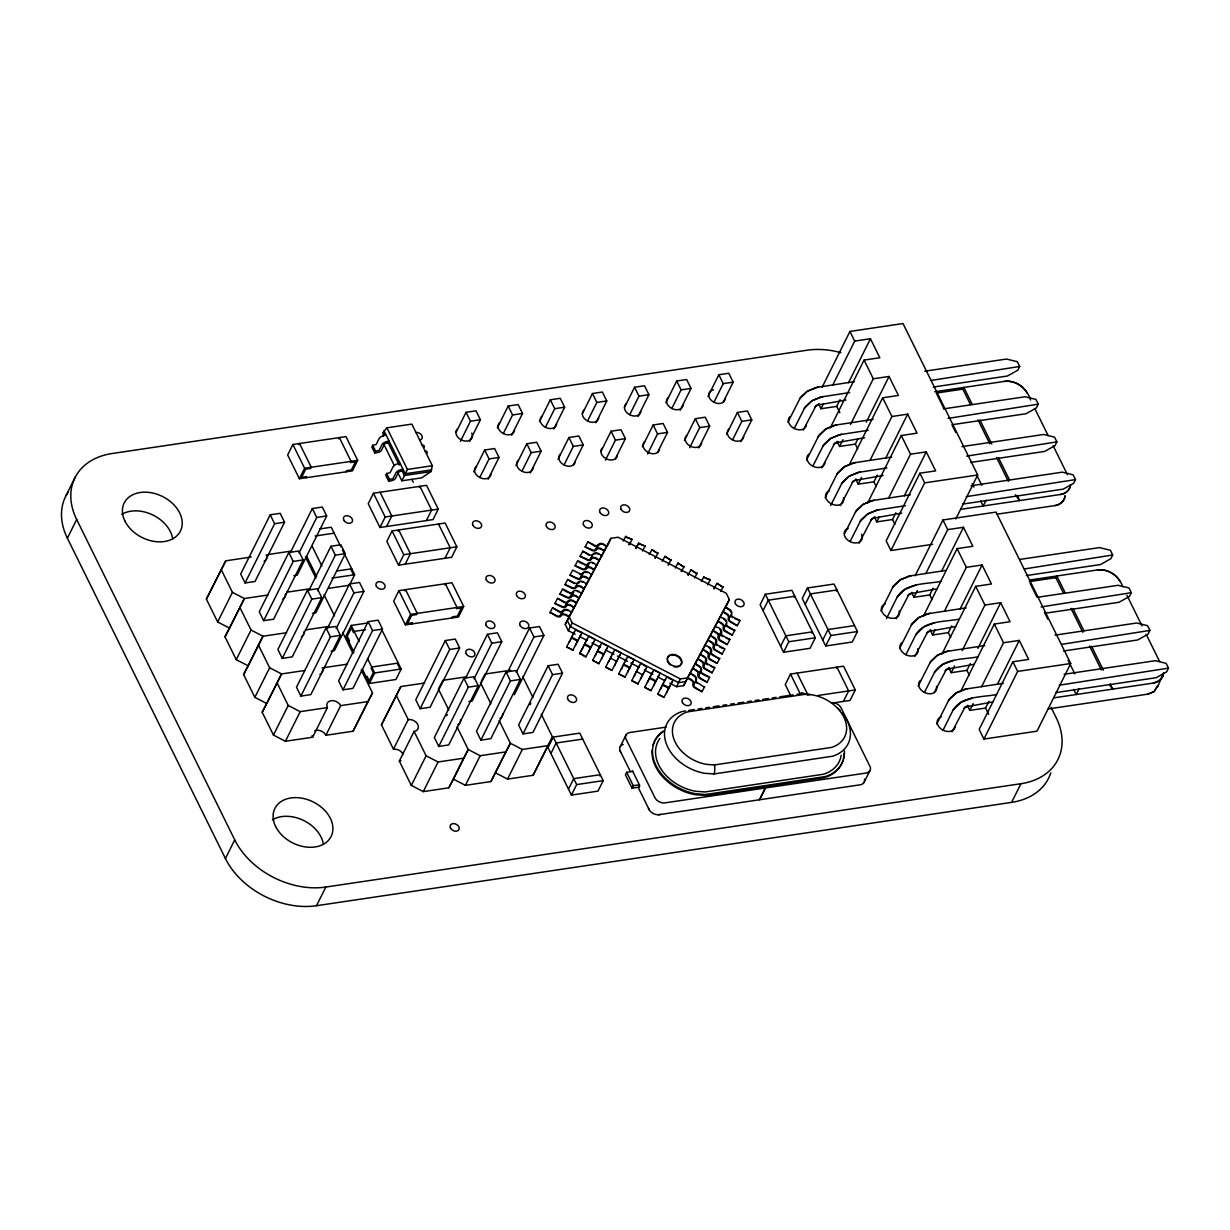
<?xml version="1.0" encoding="UTF-8"?>
<svg xmlns="http://www.w3.org/2000/svg" width="1230" height="1230" viewBox="0 0 1230 1230"><rect width="100%" height="100%" fill="white"/><g stroke="black" fill="none" stroke-linecap="round" stroke-linejoin="round"><path stroke-width="1.5" d="M844.41 750.915A43.757 31.903 26.5 0 1 825.084 776.607L706.02 794.426L705.743 795.441L695.411 794.703A43.757 31.903 26.5 0 1 652.115 750.192M397.69 472.366L401.856 480.807L421.752 477.84L430.9 471.567L432.36 465.724L411.835 424.104L386.881 427.809L383.114 432.468L383.253 436.204M1070.561 484.589C1070.3 489.986 1065.411 493.907 1060.306 494.522L960.692 509.328M1147.805 694.151L1154.078 691.629L1157.768 685.633L1154.14 691.583L1147.805 694.151L1048.221 708.941M1157.492 687.016L1163.565 673.133M1070.546 484.682C1070.3 489.894 1065.411 493.922 1060.306 494.522M1053.71 697.871L1153.325 683.065C1158.399 682.45 1163.257 678.576 1163.565 673.21M629.452 544.137L629.914 543.199L629.191 544.506M681.374 571.427L681.989 570.167L681.435 571.335M688.277 574.61L690.937 569.844L696.903 573.672L690.937 569.844M424.058 447.32L424.196 446.997A4.766 2.352 -26.3 0 0 421.875 445.014L421.429 445.076M426.995 453.255L427.118 452.948A4.766 2.352 -26.3 0 0 424.796 450.964M707.788 584.158L707.588 584.496M714.169 588.401L714.784 587.14L714.046 588.709M401.856 480.807L407.422 469.445L386.881 427.809M668.428 564.585L668.613 564.047M688.2 574.825L688.754 573.672L688.093 575.163M66.143 495.413L75.445 476.763M1050.82 772.794A72.539 52.89 26.5 0 1 1011.614 802.375L316.525 905.711A72.539 52.89 26.5 0 1 225.428 858.54L67.373 538.171L76.675 519.506A72.539 52.89 26.5 0 1 111.961 453.547L807.049 350.212A72.539 52.89 26.5 0 1 840.889 352.672M305.163 670.427L281.593 673.932L266.818 703.56L254.856 697.379L243.586 674.517L248.214 665.861L236.252 659.664L224.982 636.802L229.61 628.146L217.649 621.965L206.379 599.102L225.782 560.818L251.166 557.036M225.782 560.818L206.379 599.102M292.894 444.491L287.666 454.992L299.382 478.747L352.457 470.859L357.684 460.358L345.968 436.604L292.894 444.491L304.61 468.246L299.382 478.747M298.952 444.676L299.536 443.507L311.252 467.262L310.667 468.43L305.701 469.168L301.627 477.332L306.593 476.594L306.024 477.763M270.216 514.801L240.68 574.056L245.078 582.959L255.025 581.483L284.561 522.227L280.179 513.325L270.216 514.801L274.613 523.703L245.078 582.959M217.649 621.965L232.424 592.337L221.139 569.475M224.982 636.802L244.386 598.518L267.956 595.013M229.61 628.146L244.386 598.518L232.424 592.337M338.757 438.756L339.342 437.588L351.057 461.342L350.473 462.511L355.455 461.773L351.38 469.937L346.399 470.675L345.815 471.843M288.819 552.501L259.284 611.756L263.666 620.673L273.629 619.197L303.164 559.927L298.767 551.025L288.819 552.501L293.217 561.418L263.666 620.673M236.252 659.664L251.028 630.037L239.742 607.174M290.403 552.547L312.343 508.528L322.291 507.052L326.688 515.97L297.153 575.225L293.832 575.717M299.013 552.993L316.74 517.446L312.343 508.528M243.586 674.517L262.989 636.233L286.559 632.727M248.214 665.861L262.989 636.233L251.028 630.037M386.189 435.174L383.975 435.512A4.766 2.352 -26.3 0 0 379.148 438.557L376.103 444.568L372.705 445.275L371.829 447.028L374.766 452.963L377.671 452.532A3.336 1.645 -26.3 0 0 381.577 450.057L384.344 444.522A1.907 0.938 -26.3 0 1 386.589 443.108L388.25 442.862L389.111 441.109L386.912 441.462A4.766 2.352 -26.3 0 0 382.084 444.507L379.04 450.503L375.627 451.21L374.766 452.963M307.423 590.216L277.888 649.471L282.27 658.373L292.233 656.897L321.768 597.642L317.371 588.74L307.423 590.216L311.82 599.118L282.27 658.373M254.856 697.379L269.631 667.752L258.346 644.889M309.007 590.262L330.947 546.243L340.894 544.767L345.292 553.669L315.756 612.924L312.435 613.416M317.617 590.707L335.344 555.145L330.947 546.243M361.205 670.073L372.49 692.936L367.862 701.592L340.664 705.636A7.611 5.55 26.5 0 0 331.101 700.685A7.611 5.55 26.5 0 0 327.395 707.604L312.62 737.231L285.421 741.275L273.46 735.079L262.19 712.216L281.593 673.932L269.631 667.752M373.459 493.23L368.231 503.731L379.947 527.486L433.022 519.598L438.249 509.097L426.533 485.343L373.459 493.23L385.175 516.984L379.947 527.486M400.104 463.372L397.89 463.725A4.766 2.352 -26.3 0 0 393.062 466.77L390.033 472.766L386.62 473.473L385.743 475.226L388.68 481.161L391.586 480.73A3.336 1.645 -26.3 0 0 395.507 478.27L398.259 472.72A1.907 0.938 -26.3 0 1 400.503 471.305L402.164 471.059L403.04 469.307L400.826 469.66A4.766 2.352 -26.3 0 0 395.999 472.704L392.924 478.747L389.556 479.423L388.68 481.161M326.027 627.915L296.492 687.186L300.873 696.088L310.836 694.612L340.372 635.357L335.975 626.439L326.027 627.915L330.424 636.832L300.873 696.088M273.46 735.079L288.235 705.451L276.95 682.588M327.611 627.976L349.551 583.958L359.498 582.466L363.896 591.384L334.36 650.639L331.039 651.131M342.524 550.133L354.655 574.748L349.428 585.234L328.579 588.34M386.574 526.502L391.817 516L380.101 492.246M336.221 628.407L353.948 592.86L349.551 583.958M225.428 858.54L234.73 839.875L76.675 519.506M285.421 741.275L300.182 711.647L327.395 707.604M392.062 530.945L386.835 541.431L398.551 565.185L451.625 557.298L456.853 546.797L445.137 523.042L392.062 530.945L403.778 554.684L398.551 565.185M419.322 487.495L419.907 486.327L431.622 510.081L426.38 520.582M368.262 622.918L351.196 625.455L345.968 635.956L353.917 652.069M398.12 531.114L398.704 529.946L410.42 553.7L405.177 564.201M348.889 641.891L349.474 640.722L347.275 636.264L351.35 628.1L353.548 632.558L354.132 631.39L365.495 629.699M456.038 432.407L466.062 412.311L476.01 410.82L480.407 419.738L469.537 441.524M368.154 621.657L338.619 680.913L343.001 689.83L352.964 688.339L382.499 629.084L378.102 620.181L368.154 621.657L372.552 630.56L343.001 689.83M460.435 441.324L470.46 421.214L466.062 412.311M314.711 730.758A7.611 5.55 26.5 0 1 325.889 735.263L340.664 705.636M398.904 590.631L393.677 601.132L405.393 624.886L458.467 616.999L463.695 606.498L451.979 582.743L398.904 590.631L410.62 614.385L405.393 624.886M404.962 590.815L405.546 589.647L417.262 613.401L416.678 614.57L411.696 615.308L407.637 623.472L412.604 622.734L412.019 623.902M366.463 677.515L367.047 676.346L369.246 680.805L373.32 672.641L371.122 668.182L371.706 667.014L398.243 663.078L397.659 664.246L399.858 668.69M473.796 471.797L484.666 450.011L494.614 448.535L499.011 457.437L488.141 479.223M381.5 629.145L401.165 669.012L395.937 679.514L369.4 683.45L374.627 672.964L367.524 658.542M497.32 427.825L508.19 406.038L518.138 404.562L522.535 413.465L511.665 435.251M325.889 735.263L353.087 731.22L367.862 701.592M372.49 692.936L353.087 731.22M479.869 477.348L489.063 458.928L484.666 450.011M503.393 433.391L512.587 414.956L508.19 406.038M444.983 558.282L450.226 547.78L438.51 524.042M444.768 584.896L445.352 583.727L457.068 607.482L456.484 608.65L461.465 607.912L457.391 616.076L452.409 616.814L451.825 617.983M403.025 754.144A7.611 5.55 26.5 0 0 393.462 749.193L381.454 724.839L400.857 686.555L424.565 683.034M400.857 686.555L381.454 724.839M515.923 465.54L526.794 443.753L536.741 442.277L541.139 451.179L530.268 472.966M539.447 421.567L550.317 399.781L560.265 398.305L564.662 407.207L553.792 428.993M521.997 471.09L531.191 452.655L526.794 443.753M545.52 427.118L554.715 408.683L550.317 399.781M445.306 640.553L415.755 699.809L420.153 708.711L430.1 707.235L459.651 647.979L455.254 639.062L445.306 640.553L449.688 649.455L420.153 708.711M393.462 749.193L408.237 719.565L396.229 695.211M316.525 905.711L325.827 887.045L1020.915 783.71A72.539 52.89 26.5 0 0 1056.201 717.751L1051.097 707.419M457.022 726.807L468.23 749.531L453.455 779.159L448.827 787.815L423.289 791.613L411.327 785.417L399.32 761.062L414.095 731.435A7.611 5.55 26.5 0 0 417.8 724.516A7.611 5.55 26.5 0 0 408.237 719.565M558.051 459.267L568.921 437.496L578.869 436.004L583.266 444.922L573.241 465.032M582.42 413.634L592.445 393.523L602.393 392.032L606.79 400.949L595.92 422.736M564.124 464.832L573.303 446.398L568.921 437.496M587.648 420.86L596.827 402.425L592.445 393.523M463.91 678.253L434.359 737.508L438.756 746.426L448.704 744.934L478.255 685.679L473.858 676.777L463.91 678.253L468.292 687.17L438.756 746.426M411.327 785.417L426.103 755.789L414.095 731.435M465.478 678.299L487.418 634.28L497.381 632.804L501.779 641.706L472.228 700.962L468.907 701.469M474.088 678.745L491.816 643.198L487.418 634.28M423.289 791.613L438.065 761.985L463.602 758.187L468.23 749.531L480.192 755.712L505.73 751.914L510.358 743.258L499.149 720.534M601.024 451.333L611.049 431.223L620.996 429.747L625.394 438.649L615.369 458.759M624.548 407.361L634.572 387.25L644.52 385.774L648.917 394.676L638.047 416.463M605.406 460.235L615.43 440.14L611.049 431.223M629.775 414.602L638.954 396.168L634.572 387.25M506.022 671.995L476.487 731.25L480.884 740.153L490.832 738.677L520.382 679.421L515.985 670.519L506.022 671.995L510.419 680.897L480.884 740.153M448.827 787.815L463.602 758.187M507.606 672.041L529.546 628.023L539.509 626.547L543.891 635.449L514.355 694.704M516.216 672.487L533.943 636.925L529.546 628.023M569.075 616.968L565.692 615.215A3.813 2.614 28.1 0 0 561.141 615.799A3.813 2.614 28.1 0 1 556.606 616.368L550.133 612.294L556.898 615.799A2.86 1.953 28.1 0 0 560.296 615.354A4.766 3.26 28.1 0 1 565.985 614.631L569.367 616.384L565.231 624.394L568.337 630.683L575.102 634.188M571.489 612.432L568.398 610.095A4.766 3.26 28.1 0 0 562.725 610.833A2.86 1.953 28.1 0 1 559.312 611.264L552.547 607.758L559.02 611.848M554.884 603.453L561.941 606.359A2.86 1.953 28.1 0 0 565.339 605.929A4.766 3.26 28.1 0 1 571.028 605.206L574.118 607.543L570.735 605.79A3.813 2.614 28.1 0 0 566.184 606.375A3.813 2.614 28.1 0 1 561.649 606.943L554.884 603.453L557.59 598.334L564.355 601.839A2.86 1.953 28.1 0 0 567.768 601.409A4.766 3.26 28.1 0 1 573.441 600.671L576.532 603.008L573.149 601.255M557.59 598.334L564.063 602.423A3.813 2.614 28.1 0 0 567.584 602.777M559.927 594.029L566.984 596.934A2.86 1.953 28.1 0 0 570.382 596.504A4.766 3.26 28.1 0 1 576.071 595.781L579.161 598.118L575.778 596.365A3.813 2.614 28.1 0 0 571.227 596.95A3.813 2.614 28.1 0 1 566.692 597.519L559.927 594.029L562.633 588.909L569.398 592.414A2.86 1.953 28.1 0 0 572.811 591.968A4.766 3.26 28.1 0 1 578.484 591.246L581.575 593.583M564.97 584.604L572.027 587.51A2.86 1.953 28.1 0 0 575.425 587.079A4.766 3.26 28.1 0 1 581.114 586.356L584.204 588.678L580.821 586.941A3.813 2.614 28.1 0 0 576.27 587.51A3.813 2.614 28.1 0 1 571.735 588.094L564.97 584.604L567.676 579.484L574.441 582.989A2.86 1.953 28.1 0 0 577.854 582.543A4.766 3.26 28.1 0 1 583.527 581.821L586.618 584.158M567.676 579.484L574.149 583.574M453.455 779.159L465.417 785.34L480.192 755.712M570.013 575.179L577.055 578.085A2.86 1.953 28.1 0 0 580.468 577.654A4.766 3.26 28.1 0 1 586.157 576.932L589.247 579.253L585.864 577.516A3.813 2.614 28.1 0 0 581.313 578.085A3.813 2.614 28.1 0 1 576.778 578.669L570.013 575.179L572.719 570.059L579.484 573.564A2.86 1.953 28.1 0 0 582.897 573.119A4.766 3.26 28.1 0 1 588.57 572.396L591.661 574.733M575.056 565.754L582.098 568.66A2.86 1.953 28.1 0 0 585.511 568.229A4.766 3.26 28.1 0 1 591.2 567.507L594.29 569.828L590.907 568.091A3.813 2.614 28.1 0 0 586.356 568.66A3.813 2.614 28.1 0 1 581.821 569.244L575.056 565.754L577.762 560.634L584.527 564.14A2.86 1.953 28.1 0 0 587.94 563.694A4.766 3.26 28.1 0 1 593.613 562.971L596.704 565.308M580.099 556.314L587.14 559.235A2.86 1.953 28.1 0 0 590.554 558.804A4.766 3.26 28.1 0 1 596.243 558.082L599.333 560.403L595.95 558.651A3.813 2.614 28.1 0 0 591.399 559.235A3.813 2.614 28.1 0 1 586.848 559.819L580.099 556.314L582.805 551.209L589.57 554.715A2.86 1.953 28.1 0 0 592.983 554.269A4.766 3.26 28.1 0 1 598.656 553.546L601.747 555.883M582.805 551.209L589.278 555.299M585.142 546.889L592.184 549.81A2.86 1.953 28.1 0 0 595.597 549.38A4.766 3.26 28.1 0 1 601.285 548.657L604.376 550.979L600.993 549.226A3.813 2.614 28.1 0 0 596.442 549.81A3.813 2.614 28.1 0 1 591.891 550.394L585.142 546.889L587.848 541.784L594.613 545.29A2.86 1.953 28.1 0 0 598.026 544.844A4.766 3.26 28.1 0 1 603.699 544.121L606.79 546.458L603.407 544.706M587.848 541.784L594.321 545.874A3.813 2.614 28.1 0 0 598.457 545.828M642.306 446.751L653.176 424.965L663.124 423.489L667.521 432.391L657.496 452.502M665.83 402.779L676.7 380.993L686.648 379.517L691.045 388.419L680.175 410.205M647.534 453.978L657.558 433.867L653.176 424.965M671.903 408.329L681.082 389.895L676.7 380.993M607.143 546.043L611.018 538.279L618.044 537.233L726.254 593.26L729.359 599.548L725.485 607.328M548.149 665.738L518.614 724.993L523.011 733.895L532.959 732.419L562.494 673.164L558.113 664.246L548.149 665.738L552.547 674.64L523.011 733.895M465.417 785.34L490.954 781.542L505.73 751.914M490.954 781.542L510.358 743.258L522.32 749.454L547.857 745.657L552.485 737.001L541.277 714.276M568.337 630.683L572.211 622.918L569.106 616.614L611.018 538.279M566.615 646.903L572.873 650.132L566.615 646.903L569.521 641.414M575.486 629.991L574.179 632.435M625.547 536.726L632.097 539.386L627.115 537.541M495.582 772.886L507.544 779.082L522.32 749.454M684.434 440.478L695.304 418.707L705.251 417.216L709.649 426.134L698.778 447.92M589.401 650.24L585.88 656.882L579.638 653.637L582.543 648.164M707.957 396.521L718.827 374.735L728.775 373.243L733.172 382.161L723.132 402.272M638.57 543.476L645.12 546.12L638.57 543.476L635.956 548.365M689.661 447.72L699.686 427.61L695.304 418.707M585.88 656.882L579.914 653.053M714.03 402.072L723.209 383.637L718.827 374.735M507.544 779.082L533.082 775.284L547.857 745.657M552.485 737.001L533.082 775.284M553.223 737.077L547.98 747.579L571.427 795.087L597.965 791.136L603.192 780.635L579.76 733.126L553.223 737.077L576.655 784.586L571.427 795.087M592.645 660.372L598.902 663.616L592.645 660.372L595.566 654.898M657.835 553.454L651.885 549.626L656.282 552.639M550.917 753.513L556.145 743.012L582.682 739.076M605.667 667.121L611.925 670.365L605.667 667.121L608.573 661.632M664.892 556.375L670.857 560.188L664.892 556.375L662.278 561.264M726.561 434.221L737.416 412.434L747.379 410.958L751.776 419.861L740.906 441.647M732.634 439.771L741.813 421.352L737.416 412.434M618.69 673.856L624.932 677.1L618.69 673.856L621.596 668.382M683.88 566.938L677.915 563.109L682.312 566.123M568.491 789.137L573.734 778.636L600.271 774.7L599.687 775.869M631.697 680.605L637.955 683.834L631.697 680.605L634.619 675.116M646.826 666.937L645.519 669.381M644.72 687.339L650.977 690.584L644.72 687.339L647.626 681.866M703.652 577.178L710.202 579.822L705.221 577.977M620.258 746.548L626.132 734.771M787.923 422.259L800.515 397.305L806.619 391.663L815.659 387.573L854.496 381.638M657.743 694.089L664 697.318L657.743 694.089L660.648 688.6M716.967 583.327L722.933 587.156L716.967 583.327L714.123 588.647M794.273 428.424L805.204 406.807L811.308 401.165L820.348 397.075L849.684 392.555M632.758 771.425L626.685 772.332L625.455 774.808L632.035 788.169L639.508 787.062M672.871 680.421L671.565 682.865M822.117 387.25L849.945 331.439L903.005 323.552L977.712 474.98L955.787 518.952M803.221 430.193L816.243 405.3L845.963 400.027M669.766 683.204L676.531 686.709L680.405 678.945L687.447 677.899L729.359 599.548M840.09 399.627L836.723 406.392L820.964 408.744L823.5 403.671M832.772 385.067L854.696 341.094L849.945 331.439M632.035 788.169L633.281 785.693L626.685 772.332M676.531 686.709L683.573 685.663L687.708 677.668L691.076 679.421A4.766 3.26 28.1 0 1 693.858 684.526A2.86 1.953 28.1 0 0 695.519 687.585L701.992 691.675L695.227 688.17A3.813 2.614 28.1 0 1 693.013 684.08A3.813 2.614 28.1 0 0 690.799 680.005L687.416 678.253M704.959 645.443L708.634 646.611A4.766 3.26 28.1 0 1 711.401 651.716A2.86 1.953 28.1 0 0 713.077 654.775L719.535 658.865L712.785 655.359M715.045 626.593L718.72 627.761A4.766 3.26 28.1 0 1 721.487 632.866A2.86 1.953 28.1 0 0 723.148 635.925L729.913 639.431L726.238 638.262M720.088 617.168L723.763 618.336A4.766 3.26 28.1 0 1 726.53 623.441A2.86 1.953 28.1 0 0 728.191 626.501L734.664 630.59L727.914 627.085M806.526 459.974L819.119 435.02L825.222 429.362L834.263 425.288L873.1 419.353M848.531 382.714L870.456 338.742L854.696 341.094M830.342 427.748L864.075 360.082L879.834 357.746L870.456 338.742M812.876 466.139L823.808 444.522L829.912 438.864L838.952 434.79L868.288 430.269M704.421 687.14L697.948 683.065A2.86 1.953 28.1 0 1 696.272 679.99A4.766 3.26 28.1 0 0 693.505 674.886L690.122 673.133L693.213 675.47A3.813 2.614 28.1 0 1 695.273 677.392M707.035 682.25L700.562 678.161A2.86 1.953 28.1 0 1 698.901 675.101A4.766 3.26 28.1 0 0 696.119 669.996L692.751 668.244L695.842 670.581A3.813 2.614 28.1 0 1 698.056 674.655A3.813 2.614 28.1 0 0 700.27 678.745L707.035 682.25L709.741 677.13L702.991 673.64A2.86 1.953 28.1 0 1 701.315 670.565A4.766 3.26 28.1 0 0 698.548 665.461L695.165 663.708L698.256 666.045M712.078 672.825L705.605 668.736A2.86 1.953 28.1 0 1 703.944 665.676A4.766 3.26 28.1 0 0 701.162 660.572L697.794 658.819L700.885 661.156A3.813 2.614 28.1 0 1 703.099 665.23A3.813 2.614 28.1 0 0 705.313 669.32L712.078 672.825L714.784 667.706L708.034 664.2A2.86 1.953 28.1 0 1 706.358 661.14A4.766 3.26 28.1 0 0 703.591 656.036L700.208 654.283L703.299 656.62A3.813 2.614 28.1 0 1 704.129 657.158M714.784 667.706L711.125 666.537M717.121 663.401L710.648 659.311A2.86 1.953 28.1 0 1 708.987 656.251A4.766 3.26 28.1 0 0 706.205 651.147L702.822 649.394L705.912 651.731A3.813 2.614 28.1 0 1 708.142 655.805A3.813 2.614 28.1 0 0 710.356 659.895L717.121 663.401L719.827 658.281M722.164 653.976L715.691 649.886A2.86 1.953 28.1 0 1 714.03 646.826A4.766 3.26 28.1 0 0 711.248 641.722L707.865 639.969L710.955 642.306A3.813 2.614 28.1 0 1 713.185 646.38A3.813 2.614 28.1 0 0 715.399 650.47L722.164 653.976L724.87 648.856L718.105 645.35A2.86 1.953 28.1 0 1 716.444 642.291A4.766 3.26 28.1 0 0 713.677 637.186L710.294 635.433L713.385 637.77M727.207 644.551L720.734 640.461A2.86 1.953 28.1 0 1 719.073 637.401A4.766 3.26 28.1 0 0 716.291 632.297L712.908 630.544L715.998 632.881A3.813 2.614 28.1 0 1 718.228 636.956A3.813 2.614 28.1 0 0 720.442 641.045L727.207 644.551L729.913 639.431M732.25 635.126L725.777 631.036A2.86 1.953 28.1 0 1 724.116 627.976A4.766 3.26 28.1 0 0 721.334 622.872L717.951 621.119L721.041 623.456A3.813 2.614 28.1 0 1 723.271 627.531A3.813 2.614 28.1 0 0 725.485 631.62L732.25 635.126L734.956 630.006M737.293 625.701L730.82 621.611A2.86 1.953 28.1 0 1 729.159 618.552A4.766 3.26 28.1 0 0 726.377 613.447L722.994 611.694L726.084 614.031A3.813 2.614 28.1 0 1 728.314 618.106A3.813 2.614 28.1 0 0 730.528 622.196L737.293 625.701L739.999 620.581L733.234 617.076A2.86 1.953 28.1 0 1 731.573 614.016A4.766 3.26 28.1 0 0 728.806 608.912L725.423 607.159L728.514 609.496A3.813 2.614 28.1 0 1 730.866 612.171M739.999 620.581L734.633 618.536M821.825 467.892L834.847 443.015L864.567 437.726M765.352 594.244L760.125 604.73L783.556 652.238L810.093 648.302L815.321 637.801L791.889 590.292L765.352 594.244L788.784 641.737L783.556 652.238M857.864 439.033L855.327 444.107L839.567 446.444L842.95 439.679M850.53 424.458L873.3 378.794L864.075 360.082M763.046 610.68L768.289 600.179L794.826 596.227L794.242 597.396M825.13 497.689L837.722 472.735L843.826 467.077L852.867 463.003L891.704 457.053M866.289 422.121L889.059 376.457L873.3 378.794M849.792 463.756L882.679 397.797L898.438 395.46L889.059 376.457M830.65 505.515L842.412 482.237L848.516 476.579L857.556 472.505L886.892 467.969M840.428 505.607L853.451 480.715L883.171 475.441M877.298 475.057L873.93 481.822L858.171 484.159L861.554 477.394M869.979 460.481L891.904 416.509L882.679 397.797M807.48 587.971L802.252 598.472L825.684 645.981L852.221 642.029L857.448 631.543L834.017 584.035L807.48 587.971L830.911 635.48L825.684 645.981M780.62 646.304L785.862 635.802L812.4 631.866L811.815 633.02M805.173 604.407L810.416 593.905L836.954 589.97L836.369 591.138M844.564 533.712L856.326 510.435L862.43 504.777L871.47 500.702L910.308 494.768M885.738 458.144L907.663 414.156L891.904 416.509M867.55 503.162L901.283 435.512L917.042 433.16L907.663 414.156M850.084 541.554L861.015 519.936L867.119 514.278L876.16 510.204L905.495 505.684M833.94 702.837L850.053 700.439L855.296 689.938L843.58 666.183L790.506 674.071L785.263 684.572L790.29 694.75M859.032 543.306L872.055 518.43L901.774 513.141M895.901 512.756L892.534 519.521L876.775 521.874L879.312 516.8M888.583 498.181L910.508 454.208L901.283 435.512M822.747 640.046L827.99 629.545L854.527 625.593M904.342 495.844L926.267 451.871L910.508 454.208M926.267 451.871L935.646 470.875L919.886 473.212L886.154 540.862L890.92 550.517L932.617 544.321M765.368 787.969L759.51 799.777L765.383 788.015L764.676 786.585M890.92 550.517L924.637 482.867L919.886 473.212M836.354 668.336L836.938 667.167L848.654 690.922L843.426 701.423M880.941 610.803L893.534 585.849L899.637 580.191L908.678 576.117L945.609 570.459M886.461 618.644L897.285 596.919C906.233 582.374 926.513 584.312 940.796 581.375M915.12 575.794L942.949 519.982L996.023 512.095L1070.73 663.508L1036.998 731.173L983.923 739.061L979.172 729.405L1012.905 661.755L1028.649 659.418L1019.286 640.415L1003.526 642.752L981.602 686.724M924.791 371.199L1006.478 359.052L1017.333 361.712L1019.67 366.463L1017.81 370.199L1007.447 376.011L933.355 387.035M896.24 618.736L909.262 593.844L937.076 588.847M933.109 588.171L929.742 594.936L913.982 597.288L917.365 590.523M925.79 573.611L947.715 529.623L942.949 519.982M899.545 648.518L912.137 623.564L918.241 617.906L927.282 613.832L966.119 607.897M941.55 571.258L963.474 527.286L947.715 529.623M923.361 616.292L957.094 548.626L972.853 546.289L963.474 527.286M905.895 654.668L915.889 634.634C924.837 620.074 945.117 622.026 959.4 619.09M943.395 408.898L1025.082 396.752L1035.937 399.412L1038.274 404.163L1036.413 407.899L1026.051 413.726L951.958 424.734M914.843 656.436L927.866 631.559L955.679 626.547M951.713 625.885L948.345 632.651L932.586 634.988L935.123 629.914M944.394 611.31L966.319 567.337L957.094 548.626M863.998 782.541L869.871 770.764M918.134 686.217L930.741 661.263L936.845 655.621L945.885 651.531L984.723 645.596M960.153 608.973L982.078 565.001L966.319 567.337M941.965 653.991L975.698 586.341L991.457 583.989L982.078 565.001M924.499 692.382L934.492 672.333C943.441 657.789 963.72 659.726 978.004 656.789M961.983 446.613L1043.686 434.467L1054.541 437.127L1056.878 441.877L1055.017 445.614L1044.639 451.425L970.562 462.449M934.277 692.475L946.454 669.258L974.283 664.262M970.316 663.585L966.949 670.35L951.19 672.702L954.557 665.937M962.152 650.716L984.923 605.037L975.698 586.341M936.737 723.932L949.345 698.978L955.449 693.32L964.489 689.246L1003.311 683.311M977.912 648.364L1000.682 602.7L984.923 605.037M960.569 691.706L994.301 624.041L1010.061 621.704L1000.682 602.7M943.102 730.097L953.096 710.048C962.045 695.488 982.324 697.441 996.608 694.504M971.1 485.727L1062.29 472.166L1073.144 474.841L1075.481 479.592L1073.621 483.313L1063.243 489.14L962.567 504.1M952.051 731.85L965.058 706.973L992.887 701.961M988.92 701.3L985.553 708.065L969.793 710.402L973.161 703.637M997.361 684.387L1019.286 640.415M983.923 739.061L1017.656 671.411L1012.905 661.755M1019.701 559.45L1099.497 547.581L1110.352 550.256L1112.689 555.007L1110.828 558.727L1100.45 564.555L1026.358 575.563M1011.614 802.375L1020.915 783.71M1038.305 597.165L1118.101 585.296L1128.956 587.955L1131.293 592.706L1129.432 596.442L1119.054 602.27L1044.962 613.278M1055.002 635.141L1136.705 623.01L1147.559 625.67L1149.896 630.421L1148.036 634.157L1137.658 639.969L1063.566 650.993M1064.104 674.271L1155.293 660.71L1166.163 663.37L1168.5 668.121L1166.64 671.857L1156.262 677.684L1055.571 692.644M571.12 638.355L572.058 636.525M577.377 641.583L578.3 639.769M584.142 645.089L585.065 643.275M590.385 648.333L591.323 646.519M597.15 651.823L598.088 650.009M603.407 655.067L604.345 653.253M610.172 658.573L611.11 656.759M616.43 661.802L617.352 659.987M623.195 665.307L624.117 663.493M629.452 668.551L630.375 666.737M636.202 672.057L637.14 670.242M643.398 673.471L642.152 675.9M649.225 678.791L650.163 676.977M655.482 682.035L656.42 680.221M662.247 685.525L663.17 683.711M668.505 688.769L669.428 686.955M570.812 638.954L571.366 637.909L577.639 641.076M571.812 636.971L572.457 635.726M577.07 642.198L577.608 641.153M578.069 640.215L578.715 638.97M583.835 645.688L584.373 644.643L590.646 647.81L590.077 648.933M584.834 643.721L585.48 642.46M591.077 646.949L591.738 645.704M596.842 652.438L597.396 651.393L603.669 654.56L603.1 655.667M597.841 650.455L598.503 649.209M604.099 653.699L604.76 652.438M609.865 659.172L610.418 658.127L616.691 661.294L616.122 662.417M610.864 657.189L611.51 655.944M617.122 660.433L617.768 659.188M622.887 665.922L623.426 664.877L629.699 668.028M623.887 663.939L624.533 662.693M629.13 669.151L629.683 668.105M630.129 667.167L630.79 665.922M635.895 672.656L636.448 671.611M636.894 670.673L637.555 669.428M643.152 673.917L643.813 672.672M648.917 679.391L649.471 678.345M649.917 677.423L650.562 676.162M655.175 682.635L655.728 681.589L649.486 678.268M656.174 680.651L656.82 679.406M661.94 686.14L662.478 685.095M662.939 684.157L663.585 682.911M668.198 689.369L668.736 688.323M669.197 687.401L670.842 684.203M570.951 638.708L570.043 640.461M572.319 635.971L573.457 633.773M577.208 641.952L576.301 643.705M578.577 639.2L579.161 638.093M583.958 645.458L583.066 647.211M585.342 642.706L586.479 640.523M590.216 648.687L589.308 650.439M591.599 645.95L592.722 643.751M596.981 652.192L596.073 653.945M598.364 649.44L600.025 646.227M604.622 652.684L605.744 650.501M603.238 655.436L602.331 657.189M610.003 658.942L609.096 660.679M611.371 656.19L612.509 653.991M616.261 662.171L615.354 663.923M617.629 659.418L618.767 657.235M623.026 665.676L622.119 667.429M624.394 662.924L626.07 659.711M629.268 668.92L628.376 670.673M630.652 666.168L631.236 665.061M636.033 672.41L635.126 674.163M637.417 669.673L638.539 667.475M643.674 672.902L644.797 670.719M647.718 681.727L649.056 679.16M650.424 676.408L651.562 674.225M655.313 682.404L654.406 684.141M656.682 679.652L657.819 677.453M661.602 686.786L662.078 685.894M663.447 683.142L664.584 680.959M669.704 686.386L670.273 685.295M668.336 689.138L667.429 690.891M579.146 638.109L579.714 637.017M598.918 648.348L599.487 647.257M631.205 665.076L631.79 663.985M641.384 677.407L642.706 674.855L636.463 671.534M648.149 680.913L648.61 680.036M661.171 687.647L661.617 686.771M986.199 500.195L983.185 505.991L980.648 500.841M1079.217 688.739L1076.204 694.52L1073.667 689.384M569.613 641.291L570.136 640.261M573.365 633.973L573.995 632.743M576.393 643.505L572.873 650.132M579.622 637.217L580.253 635.987M582.636 648.026L583.143 647.011M586.387 640.722L587.479 638.601M592.645 643.951L593.275 642.721M595.643 654.775L596.166 653.745M601.901 658.004L602.423 656.989M605.652 650.701L606.282 649.471M612.417 654.191L613.047 652.976M608.666 661.509L609.188 660.495M614.923 664.754L615.446 663.723M618.675 657.435L619.305 656.205M621.688 668.244L622.196 667.229M625.44 660.941L626.547 658.819M627.93 671.488L628.453 670.473M631.697 664.185L632.328 662.955M634.695 674.993L635.218 673.963M638.462 667.675L639.093 666.445M640.953 678.237L641.476 677.207M644.72 670.919L645.335 669.689M651.47 674.424L652.1 673.194M657.727 677.653L658.358 676.423M654.498 683.942L653.591 685.679M660.741 688.477L661.263 687.447M664.492 681.159L665.123 679.929M666.998 691.706L667.506 690.691M670.75 684.403L671.38 683.173M573.795 633.158L574.471 631.851M569.229 641.999L569.813 640.876M575.486 645.243L576.055 644.12M580.053 636.387L580.729 635.095M582.82 647.626L579.638 653.637M586.818 639.892L588.801 636.141L595.059 639.385L593.444 642.414M588.509 651.977L589.078 650.87M593.075 643.136L593.736 641.829M595.274 655.482L595.843 654.36M599.84 646.626L600.501 645.335M606.082 649.87L606.759 648.579M601.516 658.726L602.1 657.604M608.281 662.217L608.865 661.11M612.848 653.376L613.524 652.085M619.105 656.62L619.782 655.313M614.539 665.461L615.123 664.338M621.304 668.966L621.873 667.844M627.561 672.195L628.13 671.088M632.128 663.354L632.789 662.063M638.893 666.86L639.554 665.553M634.326 675.701L634.895 674.594M640.584 678.945L641.153 677.822M645.15 670.089L645.812 668.797M647.334 682.45L647.918 681.328M651.9 673.594L652.577 672.303M654.176 684.572L650.977 690.584M658.158 676.838L658.834 675.531M660.356 689.184L660.925 688.062M664.923 680.344L665.599 679.037M671.18 683.573L671.857 682.281M666.614 692.429L667.183 691.306M262.19 712.216L266.049 705.005M481.253 681.251L485.112 674.04L510.65 670.242M549.841 612.878L552.547 607.758M560.296 615.354L562.725 610.833M565.339 605.929L567.768 601.409M570.382 596.504L572.811 591.968M575.425 587.079L577.854 582.543M580.468 577.654L582.897 573.119M585.511 568.229L587.94 563.694M590.554 558.804L592.983 554.269M595.597 549.38L598.026 544.844M571.227 596.95L573.657 592.414A3.813 2.614 28.1 0 1 569.106 592.998M586.356 568.66L588.786 564.14A3.813 2.614 28.1 0 1 589.816 563.202M565.231 624.394L609.173 541.969M623.226 541.046L625.839 536.142M580.437 635.679L582.036 632.651L577.055 630.805M629.191 544.859L632.097 539.386M636.233 547.78L638.862 542.891M642.49 551.025L645.12 546.12M600.209 645.919L601.808 642.89L608.066 646.134L606.467 649.163M649.255 554.53L651.885 549.626M598.902 663.616L601.808 658.142M655.221 558.343L658.127 552.87M613.232 652.653L614.831 649.625L621.088 652.869L619.49 655.898M611.925 670.365L614.831 664.877M668.244 565.093L671.149 559.604M626.255 659.403L627.854 656.374L634.111 659.603L632.512 662.647M675.301 567.999L677.915 563.109M624.932 677.1L627.854 671.626M681.543 571.243L684.172 566.354M639.262 666.137L640.861 663.108L645.273 666.122M637.955 683.834L640.861 678.36M694.566 577.977L697.179 573.088M652.284 672.887L653.883 669.858L660.141 673.087L658.542 676.116M701.331 581.483L703.944 576.593M707.588 584.727L710.202 579.822M665.307 679.621L666.906 676.592L671.303 679.606M664 697.318L666.906 691.844M720.596 591.461L723.225 586.572M683.573 685.663L727.514 603.238M698.056 674.655L699.67 671.641M718.228 636.956L720.642 632.435M693.858 684.526L696.272 679.99M698.901 675.101L701.315 670.565M703.944 665.676L706.358 661.14M708.987 656.251L711.401 651.716M714.03 646.826L716.444 642.291M719.073 637.401L721.487 632.866M724.116 627.976L726.53 623.441M729.159 618.552L731.573 614.016M701.992 691.675L704.698 686.555M635.941 548.011L636.679 546.704L635.956 548.042M655.221 557.99L655.959 556.683L655.421 557.667M1162.996 676.008L1159.598 680.544L1153.325 683.065M943.871 408.452L936.291 393.077L962.829 389.126L963.859 387.435L972.315 404.578M1029.31 581.621L1055.847 577.67L1056.878 575.978L1065.334 593.121M799.577 398.874L807.618 391.032L818.396 387.004M804.266 408.375L812.307 400.534L823.085 396.506M818.181 436.589L826.222 428.747L837 424.719M822.87 446.09L830.911 438.249L841.689 434.221M836.784 474.288L844.826 466.447L855.603 462.418M841.474 483.79L849.5 475.949L860.293 471.92M855.388 512.003L863.429 504.162L874.207 500.133M860.077 521.505L868.103 513.663L878.897 509.635M892.596 587.417L900.637 579.576L911.415 575.548M897.285 596.919L905.311 589.078L916.104 585.049M911.199 625.132L919.225 617.276L930.018 613.263M915.889 634.634L923.914 626.777L934.708 622.764M929.803 662.832L937.829 654.99L948.622 650.962M934.492 672.333L942.518 664.492L953.312 660.464M948.407 700.547L956.433 692.705L967.226 688.677M953.096 710.048L961.122 702.207L971.915 698.179M814.875 406.807L819.365 403.978M833.479 444.507L837.968 441.678M852.083 482.221L856.572 479.393M870.686 519.921L875.176 517.092M907.894 595.335L912.383 592.522M926.498 633.05L930.987 630.221M945.101 670.75L949.591 667.936M963.705 708.465L968.195 705.636M1054.786 505.607C1059.86 504.946 1064.765 501.117 1065.026 495.721C1064.75 501.087 1059.876 504.992 1054.786 505.607L996.546 514.263M1019.67 366.463L931.371 380.408M1038.274 404.163L948.069 418.4M1056.878 441.877L966.672 456.115M1075.481 479.592L966.288 496.643M1112.689 555.007L1024.39 568.952M1131.293 592.706L1041.087 606.943M1149.896 630.421L1061.598 644.366M1168.5 668.121L1059.307 685.187M660.449 814.46L658.173 814.783A8.441 6.15 26.5 0 1 649.486 810.278L648.456 808.248M685.541 710.909L682.435 711.432A40.59 29.581 26.5 0 0 666.26 743.596A40.59 29.581 26.5 0 0 704.744 773.316L714.123 773.931L832.449 756.235A40.59 29.581 26.5 0 0 842.473 713.2M470.46 421.214L480.407 419.738M512.587 414.956L522.535 413.465M554.715 408.683L564.662 407.207M596.827 402.425L606.79 400.949M638.954 396.168L648.917 394.676M681.082 389.895L691.045 388.419M723.209 383.637L733.172 382.161M304.61 468.246L357.684 460.358M407.422 469.445L432.36 465.724M934.677 391.77L1004.495 381.392C1016.441 379.778 1027.188 388.895 1030.555 399.95M489.063 458.928L499.011 457.437M531.191 452.655L541.139 451.179M573.303 446.398L583.266 444.922M615.43 440.14L625.394 438.649M657.558 433.867L667.521 432.391M699.686 427.61L709.649 426.134M741.813 421.352L751.776 419.861M431.761 469.829L405.224 473.765L383.991 430.715M430.9 471.567L404.363 475.518L402.164 471.059M274.613 523.703L284.561 522.227M316.74 517.446L326.688 515.97M385.175 516.984L438.249 509.097M319.846 528.931L331.224 527.24L340.848 546.75M315.203 535.988L334.16 533.174M268.063 554.53L291.633 551.025M293.217 561.418L303.164 559.927M335.344 555.145L345.292 553.669M403.778 554.684L456.853 546.797M924.637 482.867L977.712 474.98M336.574 571.058L351.734 568.798L351.15 569.967L353.348 574.425M331.916 578.115L354.655 574.748M286.667 592.23L310.237 588.724M311.82 599.118L321.768 597.642M353.948 592.86L363.896 591.384M305.271 629.945L328.841 626.439M410.62 614.385L463.695 606.498M330.424 636.832L340.372 635.357M372.552 630.56L382.499 629.084M322.06 667.921L347.444 664.154M449.688 649.455L459.651 647.979M491.816 643.198L501.779 641.706M533.943 636.925L543.891 635.449M374.627 672.964L401.165 669.012M1029.51 580.053L1097.514 569.936C1108.645 568.46 1119.331 576.347 1122.744 586.787M466.693 676.777L442.985 680.298L438.357 688.954L448.766 710.048M468.292 687.17L478.255 685.679M510.419 680.897L520.382 679.421M552.547 674.64L562.494 673.164M788.784 641.737L815.321 637.801M830.911 635.48L857.448 631.543M685.602 681.589L678.576 682.635L570.366 626.608L567.261 620.304M688.631 710.402L694.335 709.541M698.133 708.987L701.946 708.418M705.743 707.85L709.541 707.281M713.338 706.727L719.043 705.882M722.84 705.313L726.653 704.744M730.451 704.175L734.249 703.621M738.046 703.053L743.75 702.207M747.548 701.638L751.361 701.069M755.159 700.5L758.956 699.947M762.754 699.378L768.458 698.532M772.255 697.963L776.069 697.395M779.866 696.826L793.166 694.858M796.963 694.289L800.761 693.72A9.609 3.936 87.9 0 1 801.36 693.182M804.543 694.381L687.647 711.863A34.455 25.107 26.5 0 0 673.917 739.168A34.455 25.107 26.5 0 0 706.574 764.399L714.507 764.922L831.403 747.44A34.455 25.107 26.5 0 0 845.133 720.134A34.455 25.107 26.5 0 0 812.477 694.919L804.543 694.381A9.609 3.936 87.9 0 0 801.668 693.013M818.334 695.427L855.296 689.938M1017.656 671.411L1070.73 663.508M666.153 727.115L630.114 732.465A7.903 5.766 26.5 0 0 625.609 738.261L655.359 798.501A8.441 6.15 26.5 0 0 664.046 803.005L865.874 773.07A7.903 5.766 26.5 0 0 870.394 767.274L840.644 707.035A8.441 6.15 26.5 0 0 831.957 702.545L831.603 702.561M576.655 784.586L603.192 780.635M633.281 785.693L639.354 784.786M705.605 795.426L824.623 777.56A43.757 31.903 26.5 0 0 842.965 760.371M658.527 814.752L860.001 784.848A7.903 5.766 26.5 0 0 864.521 779.051M1004.495 381.392C1013.489 380.347 1022.93 385.144 1027.204 393.154M1097.514 569.936C1106.508 568.875 1115.948 573.687 1120.223 581.698M804.528 693.981L810.155 694.35M706.035 794.58L695.888 793.765A43.757 31.903 26.5 0 1 656.359 766.229A43.757 31.903 26.5 0 1 663.508 730.928M579.161 562.095L582.543 563.847M719.519 646.811L722.886 648.564M564.032 590.369L567.414 592.122M707.773 676.838L702.699 674.209A3.813 2.614 28.1 0 1 700.347 671.534M572.211 622.918L680.405 678.945M580.176 636.817L586.925 640.323M591.999 642.936L600.455 647.318M605.529 649.947L613.985 654.329M617.368 656.067L627.5 661.325M630.882 663.078L639.339 667.46M644.412 670.073L652.869 674.455M657.942 677.084L664.707 680.59M571.704 637.217L576.393 639.646M584.727 643.966L590.984 647.195M599.302 651.516L603.991 653.945M625.347 665L630.037 667.429M649.809 677.668L656.067 680.897M662.832 684.403L669.089 687.647M662.509 685.018L668.751 688.262M426.103 755.789L438.065 761.985M288.235 705.451L300.182 711.647M1015.334 494.798L1019.67 500.564L1017.133 495.413M1109.429 684.772L1112.689 689.108L1110.152 683.957M1034.753 408.437L1048.16 435.62M1053.188 445.813L1067.425 474.672M1126.926 595.289L1142.009 625.855M1146.206 634.342L1159.613 661.525M979.926 419.999L991.764 443.999M998.529 457.714L1009.523 479.992M1072.944 608.543L1083.938 630.821M1091.548 646.257L1103.387 670.242M962.829 389.126L970.409 404.501M978.004 419.891L989.796 443.799M996.546 457.468L1008.339 481.391M1055.847 577.67L1063.427 593.045M1071.023 608.42L1082.815 632.343M1089.565 646.011L1101.357 669.935M952.312 425.534L955.679 432.376M976.758 475.088L981.801 485.327M1030.156 583.327L1036.89 596.996M1044.485 612.371L1047.852 619.197M1068.086 660.202L1074.82 673.871M972.192 483.698L973.883 487.126M994.301 624.041L1003.526 642.752M836.723 406.392L839.844 412.727M855.327 444.107L857.664 448.858M873.93 481.822L876.267 486.573M892.534 519.521L894.871 524.272M929.742 594.936L932.079 599.687M948.345 632.651L950.682 637.401M966.949 670.35L969.286 675.101M985.553 708.065L988.674 714.399M818.58 403.917L820.964 408.744M837.061 441.355L839.567 446.444M855.665 479.054L858.171 484.159M874.253 516.769L876.775 521.874M911.599 592.46L913.982 597.288M930.064 629.883L932.586 634.988M948.668 667.598L951.19 672.702M967.272 705.313L969.793 710.402M797.132 673.087L808.018 695.15M790.506 674.071L800.545 694.443M632.374 770.657L639.754 785.586L638.508 788.076L649.332 810.017M619.736 750.039L630.313 771.441M522.612 676.423L533.021 697.533M411.804 479.331L413.265 482.298M383.114 432.468L384.59 435.435M388.25 442.862L399.227 465.125M383.545 443.692L394.353 465.616M372.705 445.275L375.627 451.21M386.62 473.473L389.556 479.423M480.484 682.696L490.893 703.791M311.805 545.597L321.845 565.969M351.196 625.455L359.145 641.568M306.562 556.098L316.617 576.455M362.281 669.028L369.4 683.45M305.394 556.944L315.879 578.177M323.997 594.659L334.483 615.876M342.601 632.358L353.072 653.591M67.373 538.171A72.539 52.89 26.5 0 1 67.911 492.446M121.709 514.386A31.411 22.909 26.5 0 1 152.735 514.94A31.411 22.909 26.5 0 1 172.723 539.032M272.399 819.826A31.411 22.909 26.5 0 1 303.426 820.379A31.411 22.909 26.5 0 1 323.413 844.457M325.827 887.045A72.539 52.89 26.5 0 1 234.73 839.875M556.652 424.119A8.702 6.35 26.5 0 1 545.413 427.287A8.702 6.35 26.5 0 1 541.723 416.386M843.411 497.796A9.517 6.934 26.5 0 1 837.799 505.223A9.517 6.934 26.5 0 1 826.545 499.395A9.517 6.934 26.5 0 1 829.573 490.632M861.507 534.204A9.517 6.934 26.5 0 1 857.356 542.784A9.517 6.934 26.5 0 1 845.394 537.525A9.517 6.934 26.5 0 1 848.177 528.346M617.383 455.561A8.702 6.35 26.5 0 1 606.144 458.744A8.702 6.35 26.5 0 1 602.454 447.828M598.779 417.846A8.702 6.35 26.5 0 1 587.54 421.029A8.702 6.35 26.5 0 1 583.85 410.128M415.832 432.499A4.843 3.521 26.5 0 1 421.905 435.651A4.843 3.521 26.5 0 1 419.553 440.048M806.419 424.965A9.517 6.934 26.5 0 1 794.134 428.44A9.517 6.934 26.5 0 1 790.091 416.509M825.023 462.665A9.517 6.934 26.5 0 1 812.738 466.155A9.517 6.934 26.5 0 1 808.694 454.208M899.222 610.926A9.517 6.934 26.5 0 1 893.595 618.336A9.517 6.934 26.5 0 1 882.356 612.525A9.517 6.934 26.5 0 1 885.385 603.761M917.826 648.625A9.517 6.934 26.5 0 1 907.279 655.359A9.517 6.934 26.5 0 1 901.713 642.752M936.43 686.34A9.517 6.934 26.5 0 1 925.883 693.059A9.517 6.934 26.5 0 1 920.317 680.467M955.249 726.623A9.517 6.934 26.5 0 1 941.534 729.252A9.517 6.934 26.5 0 1 941.196 716.89M491.001 474.349A8.702 6.35 26.5 0 1 479.762 477.532A8.702 6.35 26.5 0 1 476.072 466.616M471.736 433.098A8.702 6.35 26.5 0 1 463.264 440.663A8.702 6.35 26.5 0 1 457.468 428.916M533.128 468.092A8.702 6.35 26.5 0 1 521.889 471.259A8.702 6.35 26.5 0 1 518.199 460.358M514.524 430.377A8.702 6.35 26.5 0 1 503.285 433.56A8.702 6.35 26.5 0 1 499.595 422.643M575.256 461.819A8.702 6.35 26.5 0 1 564.016 465.002A8.702 6.35 26.5 0 1 560.327 454.101M659.511 449.304A8.702 6.35 26.5 0 1 648.272 452.471A8.702 6.35 26.5 0 1 644.582 441.57M640.907 411.589A8.702 6.35 26.5 0 1 629.668 414.771A8.702 6.35 26.5 0 1 625.978 403.855M701.638 443.031A8.702 6.35 26.5 0 1 690.399 446.213A8.702 6.35 26.5 0 1 686.709 435.312M683.034 405.331A8.702 6.35 26.5 0 1 671.795 408.498A8.702 6.35 26.5 0 1 668.105 397.598M743.75 436.773A8.702 6.35 26.5 0 1 732.527 439.956A8.702 6.35 26.5 0 1 728.837 429.039M725.162 399.058A8.702 6.35 26.5 0 1 712.032 401.011A8.702 6.35 26.5 0 1 713.569 389.864M841.166 755.235A40.59 29.581 26.5 0 1 823.47 774.224L705.144 791.936L695.765 791.305A40.59 29.581 26.5 0 1 659.926 738.461M837.922 708.265A40.59 29.581 26.5 0 1 840.29 710.663M843.964 753.621A43.757 31.903 26.5 0 1 843.38 758.756M653.038 745.165A43.757 31.903 26.5 0 1 663.032 731.865M621.119 752.822A7.903 5.766 26.5 0 1 621.488 745.257M622.303 744.78A7.903 5.766 26.5 0 1 623.241 744.442M714.507 764.922A9.609 3.936 87.9 0 1 714.123 773.947M680.39 665.476A7.611 5.55 26.5 0 1 673.886 666.706M670.335 665A7.611 5.55 26.5 0 1 668.905 663.708M667.859 662.217A7.611 5.55 26.5 0 1 667.244 660.648M667.121 659.111A7.611 5.55 26.5 0 1 675.777 655.559A7.611 5.55 26.5 0 1 681.236 664.277M727.068 626.562A3.813 2.614 28.1 0 1 726.377 625.901M723.471 618.921A3.813 2.614 28.1 0 1 724.301 619.459M725.008 620.105A3.813 2.614 28.1 0 1 725.823 621.596M696.81 683.111A3.813 2.614 28.1 0 1 695.596 681.727M695.565 678.161A3.813 2.614 28.1 0 1 695.627 678.899M722.871 636.51A3.813 2.614 28.1 0 1 721.334 635.326M719.965 629.529A3.813 2.614 28.1 0 1 720.826 631.774M716.982 645.412A3.813 2.614 28.1 0 1 716.291 644.751M715.768 644.013A3.813 2.614 28.1 0 1 715.599 641.86A3.813 2.614 28.1 0 0 715.783 641.199M714.215 638.309A3.813 2.614 28.1 0 1 714.922 638.954M715.43 639.692A3.813 2.614 28.1 0 1 715.737 640.461M711.939 654.837A3.813 2.614 28.1 0 1 710.556 651.285A3.813 2.614 28.1 0 0 708.342 647.195M707.742 664.784A3.813 2.614 28.1 0 1 706.896 664.262M706.205 663.6A3.813 2.614 28.1 0 1 705.39 662.109M705.328 661.371A3.813 2.614 28.1 0 1 705.513 660.71A3.813 2.614 28.1 0 0 705.344 658.542M732.942 617.66A3.813 2.614 28.1 0 1 731.42 616.476M699.086 666.583A3.813 2.614 28.1 0 1 699.793 667.229M700.608 668.736A3.813 2.614 28.1 0 1 700.47 670.135M568.614 601.839A3.813 2.614 28.1 0 1 569.029 601.301M569.644 600.901A3.813 2.614 28.1 0 1 572.242 600.886M577.285 591.461A3.813 2.614 28.1 0 1 578.192 591.83M579.115 582.451A3.813 2.614 28.1 0 1 579.73 582.051M581.39 581.836A3.813 2.614 28.1 0 1 583.235 582.405M578.7 582.989A3.813 2.614 28.1 0 1 578.285 583.527M582.697 574.487A3.813 2.614 28.1 0 1 580.114 574.518M584.773 572.627A3.813 2.614 28.1 0 1 587.371 572.611M588.37 564.678A3.813 2.614 28.1 0 1 586.971 565.277M585.157 565.093A3.813 2.614 28.1 0 1 584.235 564.724M592.414 563.186A3.813 2.614 28.1 0 1 593.321 563.555M561.756 612.402A3.813 2.614 28.1 0 1 559.942 612.217M563.155 611.802A3.813 2.614 28.1 0 0 563.571 611.264A3.813 2.614 28.1 0 1 565.385 610.126M566.261 610.126A3.813 2.614 28.1 0 1 568.106 610.68M594.244 554.161A3.813 2.614 28.1 0 1 598.364 554.13M598.872 545.29A3.813 2.614 28.1 0 1 602.5 544.337M312.62 737.231A7.611 5.55 26.5 0 1 312.082 735.663M322.583 669.489A7.611 5.55 26.5 0 1 319.969 674.394M266.249 554.792A7.611 5.55 26.5 0 1 264.158 561.264M285.375 594.075A7.611 5.55 26.5 0 1 282.762 598.979M303.979 631.79A7.611 5.55 26.5 0 1 301.365 636.679M460.466 719.827A7.611 5.55 26.5 0 1 457.837 724.716M446.536 715.737A7.611 5.55 26.5 0 1 447.443 714.584M502.593 713.569A7.611 5.55 26.5 0 1 499.964 718.458M530.33 704.606A7.611 5.55 26.5 0 1 530.791 703.206M400.934 760.617A7.611 5.55 26.5 0 1 399.32 761.062M820.179 777.744L819.749 778.436L820.179 777.744M472.874 525.21A4.843 3.521 26.5 0 0 480.792 527.532A4.843 3.521 26.5 0 0 477.578 520.997A4.843 3.521 26.5 0 0 472.874 525.21M124.937 521.074A31.411 22.909 26.5 0 0 176.459 536.188A31.411 22.909 26.5 0 0 155.534 493.753A31.411 22.909 26.5 0 0 124.937 521.074M275.628 826.514A31.411 22.909 26.5 0 0 327.149 841.628A31.411 22.909 26.5 0 0 306.209 799.192A31.411 22.909 26.5 0 0 275.628 826.514M520.059 625.44A4.843 3.521 26.5 0 0 527.993 627.777A4.843 3.521 26.5 0 0 524.764 621.242A4.843 3.521 26.5 0 0 520.059 625.44M486.142 625.424A4.843 3.521 26.5 0 0 494.06 627.746A4.843 3.521 26.5 0 0 490.847 621.212A4.843 3.521 26.5 0 0 486.142 625.424M343.754 520.121A4.843 3.521 26.5 0 0 351.688 522.442A4.843 3.521 26.5 0 0 348.459 515.908A4.843 3.521 26.5 0 0 343.754 520.121M516.646 595.597A4.843 3.521 26.5 0 0 524.564 597.918A4.843 3.521 26.5 0 0 521.351 591.399A4.843 3.521 26.5 0 0 516.646 595.597M599.933 512.387A4.843 3.521 26.5 0 0 607.866 514.709A4.843 3.521 26.5 0 0 604.637 508.175A4.843 3.521 26.5 0 0 599.933 512.387M620.996 509.251A4.843 3.521 26.5 0 0 628.93 511.588A4.843 3.521 26.5 0 0 625.701 505.053A4.843 3.521 26.5 0 0 620.996 509.251M466.17 653.699A4.843 3.521 26.5 0 0 474.104 656.021A4.843 3.521 26.5 0 0 470.875 649.486A4.843 3.521 26.5 0 0 466.17 653.699M682.419 702.499A4.843 3.521 26.5 0 0 690.353 704.821A4.843 3.521 26.5 0 0 687.124 698.286A4.843 3.521 26.5 0 0 682.419 702.499M583.527 524.949A4.843 3.521 26.5 0 0 591.446 527.27A4.843 3.521 26.5 0 0 588.232 520.736A4.843 3.521 26.5 0 0 583.527 524.949M567.799 699.301A4.843 3.521 26.5 0 0 575.732 701.623A4.843 3.521 26.5 0 0 572.504 695.088A4.843 3.521 26.5 0 0 567.799 699.301M376.303 586.11A4.843 3.521 26.5 0 0 384.237 588.432A4.843 3.521 26.5 0 0 381.008 581.898A4.843 3.521 26.5 0 0 376.303 586.11M486.28 579.868A4.843 3.521 26.5 0 0 494.199 582.205A4.843 3.521 26.5 0 0 490.985 575.671A4.843 3.521 26.5 0 0 486.28 579.868M450.457 828.036A4.843 3.521 26.5 0 0 458.375 830.373A4.843 3.521 26.5 0 0 455.162 823.839A4.843 3.521 26.5 0 0 450.457 828.036M735.34 603.561A4.843 3.521 26.5 0 0 743.274 605.883A4.843 3.521 26.5 0 0 740.06 599.348A4.843 3.521 26.5 0 0 735.34 603.561M546.412 526.409A4.843 3.521 26.5 0 0 554.346 528.746A4.843 3.521 26.5 0 0 551.117 522.212A4.843 3.521 26.5 0 0 546.412 526.409M668.151 661.632A7.611 5.55 26.5 0 0 680.682 664.892A7.611 5.55 26.5 0 0 675.132 654.683A7.611 5.55 26.5 0 0 668.151 661.632"/></g></svg>
